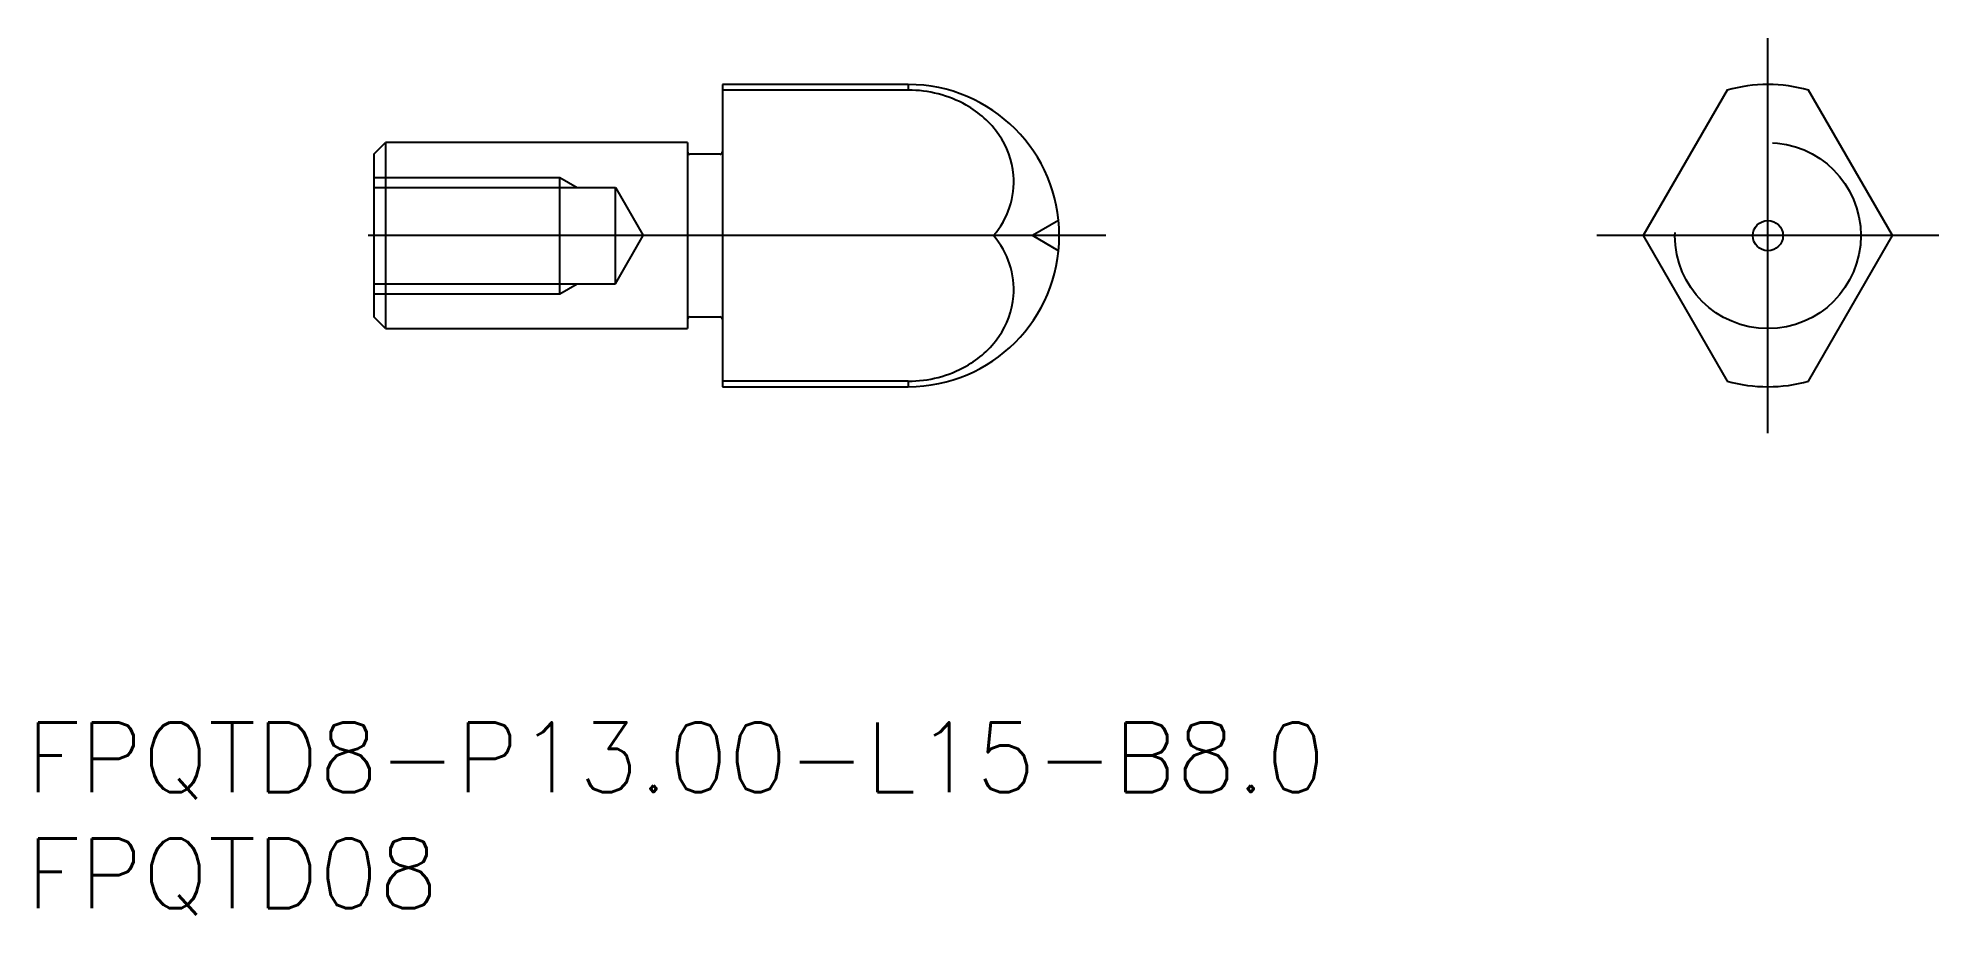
# Model space of a CAD drawing. Extents: x -74.5 to 7.4, y -29.2 to 8.5.
import ezdxf

# ---------------------------------------------------------------- set-up
doc = ezdxf.new("R2010")
doc.units = 0
doc.linetypes.add('CENTER', pattern=[50.8, 31.75, -6.35, 6.35, -6.35])
doc.linetypes.add('DASHED', pattern=[19.05, 12.7, -6.35])
doc.layers.get('0').update_dxf_attribs({"linetype": 'CONTINUOUS'})
doc.layers.add('CENTER', color=1, linetype='CENTER')
doc.styles.get("Standard").update_dxf_attribs({"font": 'txt.shx', "height": 3, "bigfont": 'bigfont.shx'})

msp = doc.modelspace()

# ---------------------------------------------------------------- linework, layer by layer
at = {"color": 7, "linetype": 'CONTINUOUS'}
for p, q in [((-45, 6.5), (-45, -6.5)), ((-37, 6.5), (-45, 6.5)), ((-37, 6.26), (-45, 6.26)), ((-37, 6.5), (-37, 6.26)), ((-1.75, 6.26), (-5.364, 0)), ((5.364, 0), (1.75, 6.26)), ((-60, 3.5), (-59.5, 4)), ((-60, 3.5), (-60, -3.5)), ((-46.5, 4), (-59.5, 4)), ((-59.5, 4), (-59.5, -4)), ((-46.5, 4), (-46.5, -4)), ((-45.1, 3.5), (-46.4, 3.5)), ((-5.364, 0), (-1.75, -6.26)), ((1.75, -6.26), (5.364, 0)), ((-33.329, 0), (-45, 0)), ((-59.5, -4), (-60, -3.5)), ((-59.5, -4), (-46.5, -4)), ((-46.4, -3.5), (-45.1, -3.5)), ((-37, -6.26), (-45, -6.26)), ((-45, -6.5), (-37, -6.5)), ((-37, -6.26), (-37, -6.5))]:
    msp.add_line(p, q, dxfattribs=at)
at = {"color": 3, "linetype": 'DASHED'}
for p, q in [((-60, 2.5), (-52, 2.5)), ((-52, -2.5), (-52, 2.5)), ((-52, 2.5), (-51.25, 2.067)), ((-60, 2.067), (-49.6, 2.067)), ((-49.6, -2.067), (-49.6, 2.067)), ((-49.6, 2.067), (-48.407, 0)), ((-49.6, -2.067), (-48.407, 0)), ((-30.533, 0.65), (-31.658, 0)), ((-30.533, -0.65), (-31.658, 0)), ((-60, -2.067), (-49.6, -2.067)), ((-52, -2.5), (-51.25, -2.067)), ((-60, -2.5), (-52, -2.5))]:
    msp.add_line(p, q, dxfattribs=at)
msp.add_circle((0, 0), 4, dxfattribs=at)
at = {"color": 7, "linetype": 'CONTINUOUS'}
msp.add_circle((0, 0), 0.65, dxfattribs=at)
for centre, radius, start, end in [((-37, 0), 6.5, 270, 90), ((-36.995, 1.146), 5.114, 60.94483, 90.05774), ((0, 0), 6.5, 74.3815, 105.6185), ((-36.57, 1.912), 4.238, 34.97911, 60.92884), ((-36.02, 2.3), 3.565, 4.94972, 34.9411), ((-46.4, 3.6), 0.1, 180, 270), ((-45.1, 3.6), 0.1, 270, 0), ((-36.012, 2.331), 3.554, 319.01378, 4.46146), ((-36.012, -2.331), 3.554, 355.53854, 40.98622), ((-36.02, -2.3), 3.565, 325.0589, 355.05028), ((-46.4, -3.6), 0.1, 90, 180), ((-45.1, -3.6), 0.1, 0, 90), ((-36.57, -1.912), 4.238, 299.07116, 325.02089), ((-36.995, -1.146), 5.114, 269.94226, 299.05517), ((0, 0), 6.5, 254.3815, 285.6185)]:
    msp.add_arc(centre, radius, start, end, dxfattribs=at)
at = {"layer": 'CENTER', "color": 1, "linetype": 'CENTER'}
for p, q in [((0, -8.5), (0, 8.5)), ((-28.5, 0), (-62, 0)), ((7.364, 0), (-7.364, 0))]:
    msp.add_line(p, q, dxfattribs=at)

# ---------------------------------------------------------------- texts
at = {"color": 7, "linetype": 'CONTINUOUS'}
for s, p in [('FPQTD8-P13.00-L15-B8.0', (-74.971, -23.937)), ('FPQTD08', (-74.971, -28.937))]:
    msp.add_text(s, height=3, dxfattribs=at).set_placement(p)

doc.saveas('drawing.dxf')
